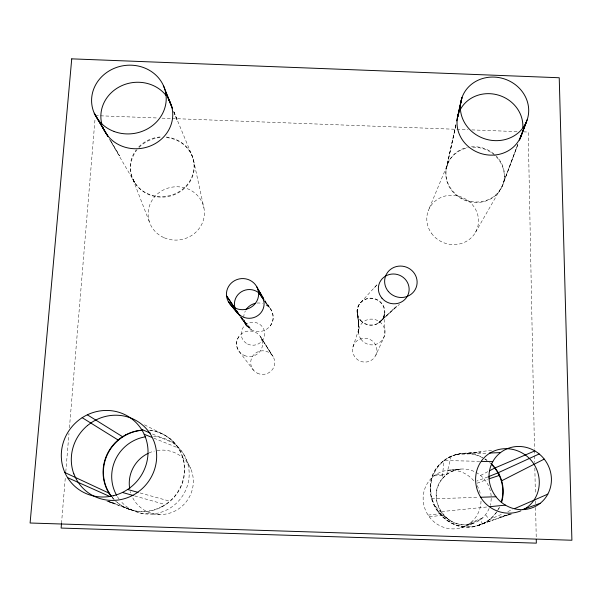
<?xml version="1.0" encoding="UTF-8"?>
<svg xmlns="http://www.w3.org/2000/svg" width="602" height="602" viewBox="0 0 602 602"><rect width="100%" height="100%" fill="white"/><g stroke="black" fill="none" stroke-linecap="round" stroke-linejoin="round"><path stroke-width="0.45" stroke-dasharray="3.01 2.26" d="M61.509 523.379L65.4 476.513M65.784 471.825L68.974 433.395M69.441 427.766L95.078 118.428M460.763 527.826L474.143 523.048C449.077 533.613 424.448 499.321 442.184 478.838L443.983 460.485C454.329 452.17 468.371 453.186 480.787 452.072L467.242 453.404L491.714 450.251M455.925 124.494L446.067 169.967L456.113 124.238L446.624 167.183L447.474 164.504L428.285 210.7M451.139 456.263L446.692 474.414L442.184 478.838M352.9 347.121L358.95 328.73L358.589 331.303L358.559 320.113L358.747 333.801L358.438 322.401L357.069 310.527L358.356 305.831L359.725 303.626L377.492 284.182M517.863 144.548L502.768 184.919L474.918 233.335M517.72 144.804L503.588 182.218L517.803 144.525M375.746 355.413A12.213 11.905 21.8 0 0 363.706 338.219A12.213 11.905 21.8 0 0 354.736 356.798A12.213 11.905 21.8 0 0 375.746 355.413L383.745 337.699C386.785 329.821 382.774 321.197 384.588 313.025L383.331 317.736L380.103 321.935L396.635 306.192L377.808 323.53L399.51 304.243M238.723 336.766C235.924 340.905 235.849 346.624 238.64 350.785L253.525 370.253M270.178 325.968C276.754 318.052 271.148 307.494 264.94 301.331M374.572 287.636L377.574 284.136M162.013 506.56L165.332 504.574A41.365 39.995 -47.4 0 0 169.794 501.135L172.593 498.509A41.365 39.995 -47.4 0 0 180.006 451.116L178.169 447.926A41.365 39.995 -47.4 0 0 174.964 443.614L172.435 440.927A41.365 39.995 -47.4 0 0 148.619 430.152M485.001 522.619L482.804 523.717M449.167 457.392L451.342 456.331M480.562 475.452L487.763 471.697M501.3 514.424L489.381 519.624L485.49 514.695M507.825 511.58L512.663 509.473M470.2 523.025L482.526 517.901M468.484 524.267L480.99 519.195L482.172 523.973C444.268 541.687 410.271 485.558 443.983 460.485L479.689 461.343M487.981 476.882L476.844 481.066M477.062 483.188L487.492 479.358M482.172 523.973L493.459 519.797L476.739 525.877L510.421 513.905M495.596 519.172L511.79 513.897M429.354 516.915L443.554 515.003M428.09 515.116L442.237 513.393L433.591 504.431M456.564 469.583L461.343 469.026L447.692 470.297L457.302 469.552L450.033 472.231L446.692 474.414L435.871 474.602M486.589 507.027L438.053 511.948L446.797 518.171M456.512 454.427L486.484 453.178M431.581 498.847L478.703 497.32M434.162 475.813L445.164 475.685M95.312 115.614L158.236 118.007M161.991 118.15L171.382 118.504M172.322 118.541L455.917 129.295M456.858 129.332L468.123 129.761M471.885 129.897L518.834 131.68M523.529 131.861L528.225 132.034L534.486 449.288M159.658 514.544L140.981 513.22L108.315 501.571L130.378 509.728M140.153 492.963L170.118 501.27M134.652 495.913L165.663 504.664M107.946 501.135L115.953 503.866L108.029 501.157M106.795 501.022L112.07 502.896L107.653 501.278M153.886 438.181L178.433 448.031M152.502 434.019L175.227 443.727L183.204 453.396L190.759 468.777M144.488 424.831L164.354 434.93L170.306 438.926L175.227 443.727M444.035 516.2L450.1 520.549M112.19 497.545L114.726 500.3M241.236 317.427L251.899 330.152A14.734 14.32 -5.1 0 0 271.66 323.643A14.734 14.32 -5.1 0 0 265.038 304.454M241.891 318.029L251.899 330.152A14.734 14.32 -5.1 0 1 245.323 310.948M240.341 316.983L249.476 328.684L241.101 317.502L247.317 326.705L240.228 316.915M264.857 301.233L271.344 310.278M240.424 316.577L245.578 324.282L243.818 318.736M273.15 356.67L260.508 336.684L271.893 354.917L261.682 338.866L262.638 343.403M264.714 300.142L269.606 307.878M111.107 141.666L119.632 155.903L109.572 138.979M109.271 138.942L135.179 183.362L132.606 178.501L149.996 223.5M264.714 301.166L267.454 305.914L264.752 301.075M173.662 111.34L192.053 155.715L193.746 161.223L203.95 208.021M173.888 112.122L177.432 120.761L173.654 111.295M534.501 450.228L534.591 454.924M534.614 455.857L534.742 462.426M534.854 468.063L535.374 494.34M535.502 500.909L535.554 503.731M535.629 507.486L536.239 538.459M166.528 137.587A31.929 29.807 -9.5 0 1 192.828 175.536A31.929 29.807 -9.5 0 1 147.821 194.13A31.929 29.807 -9.5 0 1 136.993 149.793M138.994 147.513A31.929 29.807 -9.5 0 1 160.064 137.549M157.107 450.514A32.621 31.643 -50.6 0 1 192.369 473.541A32.621 31.643 -50.6 0 1 172.608 512.121A32.621 31.643 -50.6 0 1 132.816 497.944M130.732 492.925A32.621 31.643 -50.6 0 1 130.341 491.563M148.987 452.952A32.621 31.643 -50.6 0 1 154.285 451.101M150.237 430.43A41.38 40.01 -47.5 0 1 180.555 487.567A41.38 40.01 -47.5 0 1 116.141 501.458M113.673 498.998A41.38 40.01 -47.5 0 1 112.318 497.433M153.615 436.36A39.446 38.189 -48.6 0 1 184.934 491.804A39.446 38.189 -48.6 0 1 120.987 501.428M119.03 498.99A39.446 38.189 -48.6 0 1 117.413 496.605M481.013 501.135A29.709 28.625 57.7 0 1 443.095 527.126A29.709 28.625 57.7 0 1 428.353 481.863A29.709 28.625 57.7 0 1 474.805 482.067M477.07 485.521A29.709 28.625 57.7 0 1 480.328 494.069M489.117 508.464A28.211 27.12 56.6 0 1 442.666 513.942A28.211 27.12 56.6 0 1 457.987 469.417A28.211 27.12 56.6 0 1 490.201 505.319M498.945 507.968A37.286 35.842 55.5 0 1 448.836 521.648A37.286 35.842 55.5 0 1 435.585 469.763A37.286 35.842 55.5 0 1 486.8 460.402M489.539 462.562A37.286 35.842 55.5 0 1 490.818 463.728M472.736 147.249A29.475 27.399 19.6 0 1 502.076 186.635A29.475 27.399 19.6 0 1 452.764 191.767A29.475 27.399 19.6 0 1 468.379 147.701M257.062 303.069A14.734 14.32 -5.1 0 1 262.54 303.528M166.325 137.03A31.966 29.837 -9.5 0 1 192.663 174.821A31.966 29.837 -9.5 0 1 147.972 193.821A31.966 29.837 -9.5 0 1 136.255 149.815M138.738 146.926A31.966 29.837 -9.5 0 1 161.456 136.88M162.043 506.5A41.365 39.995 -47.4 0 1 115.418 500.879M112.243 497.5A41.365 39.995 -47.4 0 1 112.025 497.237M432.07 498.825A37.234 35.789 55.4 0 1 444.351 460.485A37.173 35.736 55.4 0 1 456.835 454.48M456.858 454.397A37.234 35.789 55.4 0 1 482.593 457.512M484.919 458.829A37.234 35.789 55.4 0 1 487.153 460.319M499.72 507.012A37.234 35.789 55.4 0 1 498.501 509.352M497.109 511.595A37.234 35.789 55.4 0 1 489.847 519.421A37.166 35.721 55.4 0 1 477.228 525.697A37.234 35.789 55.4 0 1 438.58 511.896A37.166 35.721 55.4 0 1 435.306 506.839L434.17 504.566A37.173 35.736 55.4 0 1 432.078 498.832M471.456 146.783A29.506 27.429 19.5 0 1 502.768 184.897A29.506 27.429 19.5 0 1 453.833 192.309A29.506 27.429 19.5 0 1 467.152 147.43M510.361 514.063L499.585 517.178L510.421 514.078M358.754 324.689L357.069 310.527L358.754 324.689M164.293 237.798A28.196 26.616 -10.4 0 0 204.326 210.655A28.196 26.616 -10.4 0 0 160.207 191.85A28.196 26.616 -10.4 0 0 164.293 237.798M431.499 233.32A26.052 24.501 20.4 0 0 476.122 231.183A26.052 24.501 20.4 0 0 450.326 195.259A26.052 24.501 20.4 0 0 431.499 233.32M360.959 339.189A13.252 12.86 20.6 0 0 383.745 337.699A13.252 12.86 20.6 0 0 370.651 319.12A13.252 12.86 20.6 0 0 360.959 339.189M360.305 320.302A13.838 13.387 18.2 0 0 383.813 316.592A13.838 13.387 18.2 0 0 368.356 298.562A13.838 13.387 18.2 0 0 360.305 320.302M257.174 373.105A12.025 11.807 -8.1 0 0 274.73 362.02A12.025 11.807 -8.1 0 0 256.256 352.674A12.025 11.807 -8.1 0 0 257.174 373.105M244.382 355.504A13.063 12.755 -9.4 0 0 262.555 342.222A13.063 12.755 -9.4 0 0 241.823 333.561A13.063 12.755 -9.4 0 0 244.382 355.504M360.575 320.113A13.846 13.387 18.2 0 0 384.076 316.306A13.846 13.387 18.2 0 0 368.529 298.329A13.846 13.387 18.2 0 0 360.575 320.113M247.663 344.043A11.784 11.491 -7.6 0 0 264.714 333.004A11.784 11.491 -7.6 0 0 246.489 324.177A11.784 11.491 -7.6 0 0 247.663 344.043"/><path stroke-width="0.9" d="M61.509 523.379L61.126 528.067L536.337 543.147L536.262 539.392M456.715 120.859L461.049 100.85M519.503 140.161L526.065 122.605L520.113 138.385M520.023 138.708L527.262 119.565A34.442 31.515 17.9 0 0 486.649 77.575A34.442 31.515 17.9 0 0 469.658 129.445A34.442 31.515 17.9 0 0 527.262 119.565M115.291 442.605L118.09 440.002A41.365 39.995 -47.4 0 1 122.522 436.751L125.826 434.779M87.591 425.448L90.789 423.033A42.734 41.064 -44.3 0 1 95.771 420.053A43.532 41.831 -44.4 0 1 149.484 432.733A42.734 41.071 -44.3 0 1 152.336 437.564L153.901 441.108A43.487 41.786 -44.4 0 1 140.913 489.78L137.715 492.286A42.75 41.087 -44.5 0 1 132.696 495.363A43.532 41.831 -44.4 0 1 78.245 482.405A42.75 41.079 -44.4 0 1 75.438 477.476L73.911 473.864M489.524 470.772L494.731 468.055L534.832 450.898M501.323 480.96L544.238 459.1M539.196 453.953L497.929 472.871L488.839 476.528M514.785 508.547L547.835 494.122M522.378 509.653L540.122 503.355M489.14 478.808L499.246 475.437M489.81 506.703L505.417 505.123M489.268 453.058L500.51 452.591M480.336 497.267L495.973 496.755M481.442 461.388L492.76 461.659M127.594 489.479L138.091 492.391M122.394 492.451L133.17 495.499M144.187 434.29L151.538 437.24M141.447 429.294L150.334 433.094M67.544 477.634L109.903 496.522M64.858 472.54L109.353 493.301M87.335 414.816L122.816 436.871M82.188 417.683L118.376 440.175M229.987 303.987L240.055 316.012M228.354 301.625L237.489 313.326M263.872 299.834L258.529 292.376A16.103 15.554 -6.7 0 0 233.064 281.616A16.103 15.554 -6.7 0 0 235.976 308.397A16.103 15.554 -6.7 0 0 258.529 292.376L263.804 299.758M234.833 308.149L226.51 295.778L234.757 308.104M236.39 310.466L237.948 312.784M236.3 310.414L237.85 312.724M263.247 297.824L257.867 289.314L262.886 298.005M97.366 118.722L107.788 136.127M108.142 136.556L94.251 113.184L104.108 130.085M256.64 286.56L261.148 294.619M498.343 472.886L499.494 475.121M172.586 108.736L165.392 91.391L171.766 106.938M163.368 85.476L170.569 103.544M129.723 488.764A32.621 31.643 -50.6 0 1 148.167 453.336M116.607 495.258A39.446 38.189 -48.6 0 1 145.646 436.789M111.46 496.349A41.38 40.01 -47.5 0 1 107.427 454.442A41.38 40.01 -47.5 0 1 142.757 430.227M491.443 464.33A37.286 35.842 55.5 0 1 501.308 502.053M246.015 309.752A14.734 14.32 -5.1 0 1 255.602 303.28M168.44 98.924A36.03 33.185 -9.4 0 1 151.501 145.488A36.03 33.185 -9.4 0 1 102.987 127.647M101.806 123.989A36.03 33.185 -9.4 0 1 122.123 85.522A36.03 33.185 -9.4 0 1 166.272 95.733M73.835 473.955A43.532 41.831 -44.4 0 1 87.516 425.494M524.071 509.277A33.358 31.801 52.6 0 0 525.079 508.69A31.387 29.912 52.8 0 0 529.038 505.785L530.595 504.318A31.53 30.047 52.8 0 0 533.974 500.172A33.366 31.808 52.7 0 0 534.042 464.292A31.364 29.889 52.5 0 0 531.024 460.191L529.512 458.558A31.507 30.025 52.5 0 0 525.305 454.977A33.373 31.816 52.7 0 0 490.036 453.035A31.357 29.897 52.5 0 0 486.092 455.864L484.535 457.309A31.5 30.032 52.6 0 0 481.141 461.38A33.366 31.808 52.7 0 0 480.652 497.252A31.379 29.919 52.8 0 0 483.654 501.428L485.167 503.091A31.522 30.055 52.8 0 0 489.396 506.749A33.358 31.801 52.6 0 0 520.933 510.797M521.799 133.674A33.185 30.476 18.3 0 1 480.163 153.269A33.185 30.476 18.3 0 1 458.98 112.484M460.665 108.954A33.185 30.476 18.3 0 1 498.479 95.146A33.185 30.476 18.3 0 1 522.829 127.466M261.915 296.327A14.839 14.373 -6.1 0 1 251.493 318.119A14.839 14.373 -6.1 0 1 234.878 300.496A14.839 14.373 -6.1 0 1 258.19 292.376M111.137 496.214A41.365 39.995 -47.4 0 1 109.015 493.136L107.186 489.862A41.365 39.995 -47.4 0 1 115.298 442.628M125.788 434.847A41.365 39.995 -47.4 0 1 142.358 430.129M501.654 480.787A37.166 35.721 55.4 0 0 495.047 467.92A37.234 35.789 55.4 0 0 491.33 463.811M501.662 480.802A37.234 35.789 55.4 0 1 501.624 502.113M71.736 58.853L30.1 523.01L571.9 540.242L559.228 77.748L71.736 58.853M461.937 97.72L457.716 116.923L461.937 97.72M114.117 131.484A37.399 34.291 -9.4 0 0 165.979 94.619A37.399 34.291 -9.4 0 0 106.637 72.549A37.399 34.291 -9.4 0 0 114.117 131.484M113.236 495.762A44.217 42.411 -43.6 0 0 137.196 423.778A44.217 42.411 -43.6 0 0 63.564 441.65A44.217 42.411 -43.6 0 0 113.236 495.762M489.005 477.567A32.192 30.612 52 0 0 536.706 505.672A32.192 30.612 52 0 0 534.907 450.943A32.192 30.612 52 0 0 489.005 477.567M388.35 291.473A16.329 15.644 19.6 0 0 416.102 287.666A16.329 15.644 19.6 0 0 398.163 266.219A16.329 15.644 19.6 0 0 388.35 291.473M381.931 298.156A15.456 14.839 19.3 0 0 408.194 294.401A15.456 14.839 19.3 0 0 391.127 274.151A15.456 14.839 19.3 0 0 381.931 298.156"/></g></svg>
